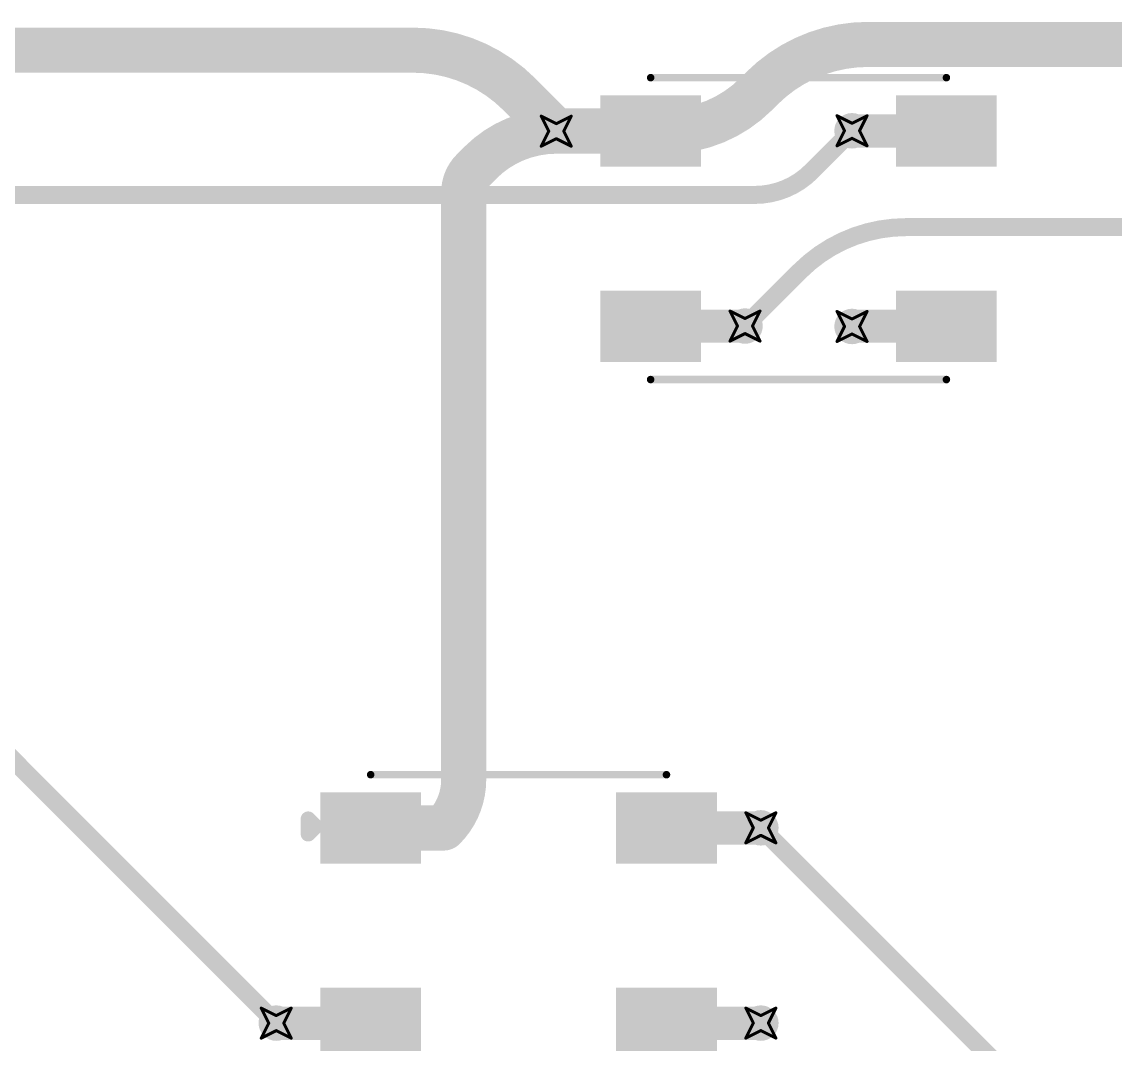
# Model space of a CAD drawing. Header units: inches. Extents: x -11 to 1110, y -7 to 455.
# Drawn here: x 376.45 to 394.93, y 291.81 to 309.09 of the extents above; entities that cross this region are included whole.
import ezdxf

# ---------------------------------------------------------------- set-up
doc = ezdxf.new("R2010")
doc.units = ezdxf.units.IN
for name, color, linetype in [('Bottom Layer', 5, 'Continuous'), ('Drill Drawing', 1, 'Continuous'), ('Top Layer', 1, 'Continuous'), ('Top Overlay', 2, 'Continuous'), ('Top Paste', 8, 'Continuous'), ('Top Solder', 216, 'Continuous'), ('Via Holes', 16, 'Continuous')]:
    doc.layers.add(name, color=color, linetype=linetype)

# ---------------------------------------------------------------- blocks, each defined once
blk = doc.blocks.new('WS2812B_B_W_98')
at = {"layer": 'Top Layer'}
for points in [[(-3.24999985, 2.15000078), (-1.75000031, 2.15000078), (-1.75000031, 1.15000278), (-3.24999985, 1.15000278)], [(3.24999985, 1.15000278), (1.75000031, 1.15000278), (1.75000031, 2.15000078), (3.24999985, 2.15000078)], [(-3.24999985, -1.15000024), (-1.75000031, -1.15000024), (-1.75000031, -2.14999824), (-3.24999985, -2.14999824)], [(1.75000031, -1.15000024), (3.24999985, -1.15000024), (3.24999985, -2.14999824), (1.75000031, -2.14999824)]]:
    blk.add_hatch(color=1, dxfattribs=at).paths.add_polyline_path(points)
at = {"layer": 'Top Paste'}
for points in [[(-3.24999985, 2.15000078), (-1.75000031, 2.15000078), (-1.75000031, 1.15000278), (-3.24999985, 1.15000278)], [(3.24999985, 1.15000278), (1.75000031, 1.15000278), (1.75000031, 2.15000078), (3.24999985, 2.15000078)], [(-3.24999985, -1.15000024), (-1.75000031, -1.15000024), (-1.75000031, -2.14999824), (-3.24999985, -2.14999824)], [(1.75000031, -1.15000024), (3.24999985, -1.15000024), (3.24999985, -2.14999824), (1.75000031, -2.14999824)]]:
    blk.add_hatch(color=8, dxfattribs=at).paths.add_polyline_path(points)
at = {"layer": 'Top Solder'}
for points in [[(-3.35159985, 2.25160078), (-1.64840031, 2.25160078), (-1.64840031, 1.04840278), (-3.35159985, 1.04840278)], [(3.35159985, 1.04840278), (1.64840031, 1.04840278), (1.64840031, 2.25160078), (3.35159985, 2.25160078)], [(-3.35159985, -1.04840024), (-1.64840031, -1.04840024), (-1.64840031, -2.25159824), (-3.35159985, -2.25159824)], [(1.64840031, -1.04840024), (3.35159985, -1.04840024), (3.35159985, -2.25159824), (1.64840031, -2.25159824)]]:
    blk.add_hatch(color=216, dxfattribs=at).paths.add_polyline_path(points)
at = {"layer": 'Top Overlay'}
for points in [[(-2.50000008, 2.55080008, 0.127, 0.127, 0), (2.50000008, 2.55080008, 0.127, 0.127, 0)], [(-3.556, 1.8034, 0.254, 0.254, 0), (-3.429, 1.6764, 0.254, 0.254, 0)], [(-3.556, 1.5494, 0.254, 0.254, 0), (-3.556, 1.8034, 0.254, 0.254, 0)], [(-3.556, 1.5494, 0.254, 0.254, 0), (-3.429, 1.6764, 0.254, 0.254, 0)], [(-2.50000008, -2.55079754, 0.127, 0.127, 0), (2.50000008, -2.55079754, 0.127, 0.127, 0)]]:
    blk.add_lwpolyline(points, format="xyseb", dxfattribs=at)
for points in [[(-2.53175008, 2.55080008, 0.0635, 0.0635, 1), (-2.46825008, 2.55080008, 0.0635, 0.0635, 1)], [(2.46825008, 2.55080008, 0.0635, 0.0635, 1), (2.53175008, 2.55080008, 0.0635, 0.0635, 1)], [(-3.619499999999999, 1.8034, 0.127, 0.127, 1), (-3.4925, 1.8034, 0.127, 0.127, 1)], [(-3.619499999999999, 1.8034, 0.127, 0.127, 1), (-3.4925, 1.8034, 0.127, 0.127, 1)], [(-3.619499999999999, 1.5494, 0.127, 0.127, 1), (-3.4925, 1.5494, 0.127, 0.127, 1)], [(-3.619499999999999, 1.5494, 0.127, 0.127, 1), (-3.4925, 1.5494, 0.127, 0.127, 1)], [(-3.4925, 1.6764, 0.127, 0.127, 1), (-3.3655, 1.6764, 0.127, 0.127, 1)], [(-3.4925, 1.6764, 0.127, 0.127, 1), (-3.3655, 1.6764, 0.127, 0.127, 1)], [(-2.53175008, -2.55079754, 0.0635, 0.0635, 1), (-2.46825008, -2.55079754, 0.0635, 0.0635, 1)], [(2.46825008, -2.55079754, 0.0635, 0.0635, 1), (2.53175008, -2.55079754, 0.0635, 0.0635, 1)]]:
    blk.add_lwpolyline(points, format="xyseb", close=True, dxfattribs=at)
blk = doc.blocks.new('WS2812B_B_W_192')
at = {"layer": 'Top Layer'}
for points in [[(-3.24999985, 2.15000078), (-1.75000031, 2.15000078), (-1.75000031, 1.15000278), (-3.24999985, 1.15000278)], [(3.24999985, 1.15000278), (1.75000031, 1.15000278), (1.75000031, 2.15000078), (3.24999985, 2.15000078)], [(-3.24999985, -1.15000024), (-1.75000031, -1.15000024), (-1.75000031, -2.14999824), (-3.24999985, -2.14999824)], [(1.75000031, -1.15000024), (3.24999985, -1.15000024), (3.24999985, -2.14999824), (1.75000031, -2.14999824)]]:
    blk.add_hatch(color=1, dxfattribs=at).paths.add_polyline_path(points)
at = {"layer": 'Top Paste'}
for points in [[(-3.24999985, 2.15000078), (-1.75000031, 2.15000078), (-1.75000031, 1.15000278), (-3.24999985, 1.15000278)], [(3.24999985, 1.15000278), (1.75000031, 1.15000278), (1.75000031, 2.15000078), (3.24999985, 2.15000078)], [(-3.24999985, -1.15000024), (-1.75000031, -1.15000024), (-1.75000031, -2.14999824), (-3.24999985, -2.14999824)], [(1.75000031, -1.15000024), (3.24999985, -1.15000024), (3.24999985, -2.14999824), (1.75000031, -2.14999824)]]:
    blk.add_hatch(color=8, dxfattribs=at).paths.add_polyline_path(points)
at = {"layer": 'Top Solder'}
for points in [[(-3.35159985, 2.25160078), (-1.64840031, 2.25160078), (-1.64840031, 1.04840278), (-3.35159985, 1.04840278)], [(3.35159985, 1.04840278), (1.64840031, 1.04840278), (1.64840031, 2.25160078), (3.35159985, 2.25160078)], [(-3.35159985, -1.04840024), (-1.64840031, -1.04840024), (-1.64840031, -2.25159824), (-3.35159985, -2.25159824)], [(1.64840031, -1.04840024), (3.35159985, -1.04840024), (3.35159985, -2.25159824), (1.64840031, -2.25159824)]]:
    blk.add_hatch(color=216, dxfattribs=at).paths.add_polyline_path(points)
at = {"layer": 'Top Overlay'}
for points in [[(-2.50000008, 2.55080008, 0.127, 0.127, 0), (2.50000008, 2.55080008, 0.127, 0.127, 0)], [(-3.556, 1.8034, 0.254, 0.254, 0), (-3.429, 1.6764, 0.254, 0.254, 0)], [(-3.556, 1.5494, 0.254, 0.254, 0), (-3.556, 1.8034, 0.254, 0.254, 0)], [(-3.556, 1.5494, 0.254, 0.254, 0), (-3.429, 1.6764, 0.254, 0.254, 0)], [(-2.50000008, -2.55079754, 0.127, 0.127, 0), (2.50000008, -2.55079754, 0.127, 0.127, 0)]]:
    blk.add_lwpolyline(points, format="xyseb", dxfattribs=at)
for points in [[(-2.53175008, 2.55080008, 0.0635, 0.0635, 1), (-2.46825008, 2.55080008, 0.0635, 0.0635, 1)], [(2.46825008, 2.55080008, 0.0635, 0.0635, 1), (2.53175008, 2.55080008, 0.0635, 0.0635, 1)], [(-3.619499999999999, 1.8034, 0.127, 0.127, 1), (-3.4925, 1.8034, 0.127, 0.127, 1)], [(-3.619499999999999, 1.8034, 0.127, 0.127, 1), (-3.4925, 1.8034, 0.127, 0.127, 1)], [(-3.619499999999999, 1.5494, 0.127, 0.127, 1), (-3.4925, 1.5494, 0.127, 0.127, 1)], [(-3.619499999999999, 1.5494, 0.127, 0.127, 1), (-3.4925, 1.5494, 0.127, 0.127, 1)], [(-3.4925, 1.6764, 0.127, 0.127, 1), (-3.3655, 1.6764, 0.127, 0.127, 1)], [(-3.4925, 1.6764, 0.127, 0.127, 1), (-3.3655, 1.6764, 0.127, 0.127, 1)], [(-2.53175008, -2.55079754, 0.0635, 0.0635, 1), (-2.46825008, -2.55079754, 0.0635, 0.0635, 1)], [(2.46825008, -2.55079754, 0.0635, 0.0635, 1), (2.53175008, -2.55079754, 0.0635, 0.0635, 1)]]:
    blk.add_lwpolyline(points, format="xyseb", close=True, dxfattribs=at)

msp = doc.modelspace()

# ---------------------------------------------------------------- hatches: boundary and pattern name
at = {"layer": 'Bottom Layer'}
h = msp.add_hatch(color=5, dxfattribs=at)
edge = h.paths.add_edge_path()
edge.add_arc((385.48503802, 307.24073934), 0.2999994, 0, 360)
h = msp.add_hatch(color=5, dxfattribs=at)
edge = h.paths.add_edge_path()
edge.add_arc((390.4850381799999, 307.24752114), 0.2999994, 0, 360)
h = msp.add_hatch(color=5, dxfattribs=at)
edge = h.paths.add_edge_path()
edge.add_arc((388.6762991, 303.94752012), 0.2999994, 0, 360)
h = msp.add_hatch(color=5, dxfattribs=at)
edge = h.paths.add_edge_path()
edge.add_arc((390.4850381799999, 303.94073832), 0.2999994, 0, 360)
h = msp.add_hatch(color=5, dxfattribs=at)
edge = h.paths.add_edge_path()
edge.add_arc((388.9439516, 295.46842354), 0.2999994, 0, 360)
h = msp.add_hatch(color=5, dxfattribs=at)
edge = h.paths.add_edge_path()
edge.add_arc((380.75269036, 292.16842252), 0.2999994, 0, 360)
h = msp.add_hatch(color=5, dxfattribs=at)
edge = h.paths.add_edge_path()
edge.add_arc((388.9439516, 292.16842252), 0.2999994, 0, 360)
at = {"layer": 'Top Layer'}
h = msp.add_hatch(color=1, dxfattribs=at)
edge = h.paths.add_edge_path()
edge.add_arc((385.48503802, 307.24073934), 0.2999994, 0, 360)
h = msp.add_hatch(color=1, dxfattribs=at)
edge = h.paths.add_edge_path()
edge.add_arc((390.4850381799999, 307.24752114), 0.2999994, 0, 360)
h = msp.add_hatch(color=1, dxfattribs=at)
edge = h.paths.add_edge_path()
edge.add_arc((388.6762991, 303.94752012), 0.2999994, 0, 360)
h = msp.add_hatch(color=1, dxfattribs=at)
edge = h.paths.add_edge_path()
edge.add_arc((390.4850381799999, 303.94073832), 0.2999994, 0, 360)
h = msp.add_hatch(color=1, dxfattribs=at)
edge = h.paths.add_edge_path()
edge.add_arc((388.9439516, 295.46842354), 0.2999994, 0, 360)
h = msp.add_hatch(color=1, dxfattribs=at)
edge = h.paths.add_edge_path()
edge.add_arc((380.75269036, 292.16842252), 0.2999994, 0, 360)
h = msp.add_hatch(color=1, dxfattribs=at)
edge = h.paths.add_edge_path()
edge.add_arc((388.9439516, 292.16842252), 0.2999994, 0, 360)
at = {"layer": 'Via Holes'}
h = msp.add_hatch(color=7, dxfattribs=at)
edge = h.paths.add_edge_path()
edge.add_arc((385.48503802, 307.24073934), 0.1499997, 0, 360)
h = msp.add_hatch(color=7, dxfattribs=at)
edge = h.paths.add_edge_path()
edge.add_arc((390.4850381799999, 307.24752114), 0.1499997, 0, 360)
h = msp.add_hatch(color=7, dxfattribs=at)
edge = h.paths.add_edge_path()
edge.add_arc((388.6762991, 303.94752012), 0.1499997, 0, 360)
h = msp.add_hatch(color=7, dxfattribs=at)
edge = h.paths.add_edge_path()
edge.add_arc((390.4850381799999, 303.94073832), 0.1499997, 0, 360)
h = msp.add_hatch(color=7, dxfattribs=at)
edge = h.paths.add_edge_path()
edge.add_arc((388.9439516, 295.46842354), 0.1499997, 0, 360)
h = msp.add_hatch(color=7, dxfattribs=at)
edge = h.paths.add_edge_path()
edge.add_arc((380.75269036, 292.16842252), 0.1499997, 0, 360)
h = msp.add_hatch(color=7, dxfattribs=at)
edge = h.paths.add_edge_path()
edge.add_arc((388.9439516, 292.16842252), 0.1499997, 0, 360)

# ---------------------------------------------------------------- linework, layer by layer
at = {"layer": 'Bottom Layer'}
for points in [[(388.95974278, 307.963062, 0.7619999999999999, 0.7619999999999999, -0.198912367379658), (390.75579456, 308.70701022, 0.7619999999999999, 0.7619999999999999, 0)], [(390.75579456, 308.70701022, 0.7619999999999999, 0.7619999999999999, 0), (399.05964892, 308.70701022, 0.7619999999999999, 0.7619999999999999, 0)], [(371.83718876, 308.61, 0.7619999999999999, 0.7619999999999999, 0), (383.0636737999999, 308.61, 0.7619999999999999, 0.7619999999999999, 0)], [(383.0636737999999, 308.61, 0.7619999999999999, 0.7619999999999999, -0.198912367379658), (384.85972558, 307.86605178, 0.7619999999999999, 0.7619999999999999, 0)], [(388.86273256, 307.86605178, 0.7619999999999999, 0.7619999999999999, 0), (388.95974278, 307.963062, 0.7619999999999999, 0.7619999999999999, 0)], [(384.85972558, 307.86605178, 0.7619999999999999, 0.7619999999999999, 0), (385.48503802, 307.24073934, 0.7619999999999999, 0.7619999999999999, 0)], [(388.86273256, 307.86605178, 0.7619999999999999, 0.7619999999999999, -0.198912367379658), (387.35309372, 307.24073934, 0.7619999999999999, 0.7619999999999999, 0)], [(385.48503802, 307.24073934, 0.7619999999999999, 0.7619999999999999, 0), (387.35309372, 307.24073934, 0.7619999999999999, 0.7619999999999999, 0)], [(389.8005183399999, 306.56149762, 0.3048, 0.3048, 0), (390.48229498, 307.24327426, 0.3048, 0.3048, 0)], [(390.48229498, 307.24327426, 0.3048, 0.3048, 0), (390.48229498, 307.2499824, 0.3048, 0.3048, 0)], [(389.8005183399999, 306.56149762, 0.3048, 0.3048, -0.198912367379658), (388.83963126, 306.1634847, 0.3048, 0.3048, 0)], [(374.3479051, 306.16348724, 0.3048, 0.3048, 0), (388.04680328, 306.16348724, 0.3048, 0.3048, 0)], [(388.04680328, 306.16348724, 0.3048, 0.3048, 0), (388.04680582, 306.1634847, 0.3048, 0.3048, 0)], [(388.04680582, 306.1634847, 0.3048, 0.3048, 0), (388.83963126, 306.1634847, 0.3048, 0.3048, 0)], [(389.60422968, 304.8754507, 0.3048, 0.3048, -0.198912367379658), (391.40028146, 305.61939892, 0.3048, 0.3048, 0)], [(391.40028146, 305.61939892, 0.3048, 0.3048, 0), (405.3964485399999, 305.61939892, 0.3048, 0.3048, 0)], [(388.6762991, 303.94752012, 0.3048, 0.3048, 0), (389.60422968, 304.8754507, 0.3048, 0.3048, 0)], [(375.30486788, 297.616245, 0.3048, 0.3048, 0), (380.75269036, 292.16842252, 0.3048, 0.3048, 0)], [(388.9439516, 295.46842354, 0.3048, 0.3048, 0), (394.00207458, 290.41030056, 0.3048, 0.3048, 0)]]:
    msp.add_lwpolyline(points, format="xyseb", dxfattribs=at)
for points in [[(390.56529456, 308.70701022, 0.3809999999999999, 0.3809999999999999, 1), (390.94629456, 308.70701022, 0.3809999999999999, 0.3809999999999999, 1)], [(390.56529456, 308.70701022, 0.3809999999999999, 0.3809999999999999, 1), (390.94629456, 308.70701022, 0.3809999999999999, 0.3809999999999999, 1)], [(382.8731738, 308.61, 0.3809999999999999, 0.3809999999999999, 1), (383.2541738, 308.61, 0.3809999999999999, 0.3809999999999999, 1)], [(382.8731738, 308.61, 0.3809999999999999, 0.3809999999999999, 1), (383.2541738, 308.61, 0.3809999999999999, 0.3809999999999999, 1)], [(388.76924278, 307.963062, 0.3809999999999999, 0.3809999999999999, 1), (389.15024278, 307.963062, 0.3809999999999999, 0.3809999999999999, 1)], [(388.76924278, 307.963062, 0.3809999999999999, 0.3809999999999999, 1), (389.15024278, 307.963062, 0.3809999999999999, 0.3809999999999999, 1)], [(384.66922558, 307.86605178, 0.3809999999999999, 0.3809999999999999, 1), (385.05022558, 307.86605178, 0.3809999999999999, 0.3809999999999999, 1)], [(384.66922558, 307.86605178, 0.3809999999999999, 0.3809999999999999, 1), (385.05022558, 307.86605178, 0.3809999999999999, 0.3809999999999999, 1)], [(388.67223256, 307.86605178, 0.3809999999999999, 0.3809999999999999, 1), (389.05323256, 307.86605178, 0.3809999999999999, 0.3809999999999999, 1)], [(388.67223256, 307.86605178, 0.3809999999999999, 0.3809999999999999, 1), (389.05323256, 307.86605178, 0.3809999999999999, 0.3809999999999999, 1)], [(385.29453802, 307.24073934, 0.3809999999999999, 0.3809999999999999, 1), (385.67553802, 307.24073934, 0.3809999999999999, 0.3809999999999999, 1)], [(385.29453802, 307.24073934, 0.3809999999999999, 0.3809999999999999, 1), (385.67553802, 307.24073934, 0.3809999999999999, 0.3809999999999999, 1)], [(387.16259372, 307.24073934, 0.3809999999999999, 0.3809999999999999, 1), (387.54359372, 307.24073934, 0.3809999999999999, 0.3809999999999999, 1)], [(387.16259372, 307.24073934, 0.3809999999999999, 0.3809999999999999, 1), (387.54359372, 307.24073934, 0.3809999999999999, 0.3809999999999999, 1)], [(390.40609498, 307.2499824, 0.1524, 0.1524, 1), (390.55849498, 307.2499824, 0.1524, 0.1524, 1)], [(390.40609498, 307.24327426, 0.1524, 0.1524, 1), (390.55849498, 307.24327426, 0.1524, 0.1524, 1)], [(390.40609498, 307.24327426, 0.1524, 0.1524, 1), (390.55849498, 307.24327426, 0.1524, 0.1524, 1)], [(389.72431834, 306.56149762, 0.1524, 0.1524, 1), (389.87671834, 306.56149762, 0.1524, 0.1524, 1)], [(389.72431834, 306.56149762, 0.1524, 0.1524, 1), (389.87671834, 306.56149762, 0.1524, 0.1524, 1)], [(387.97060328, 306.16348724, 0.1524, 0.1524, 1), (388.12300328, 306.16348724, 0.1524, 0.1524, 1)], [(387.97060328, 306.16348724, 0.1524, 0.1524, 1), (388.12300328, 306.16348724, 0.1524, 0.1524, 1)], [(387.97060582, 306.1634847, 0.1524, 0.1524, 1), (388.12300582, 306.1634847, 0.1524, 0.1524, 1)], [(387.97060582, 306.1634847, 0.1524, 0.1524, 1), (388.12300582, 306.1634847, 0.1524, 0.1524, 1)], [(388.7634312599999, 306.1634847, 0.1524, 0.1524, 1), (388.9158312599999, 306.1634847, 0.1524, 0.1524, 1)], [(388.7634312599999, 306.1634847, 0.1524, 0.1524, 1), (388.9158312599999, 306.1634847, 0.1524, 0.1524, 1)], [(391.3240814599999, 305.61939892, 0.1524, 0.1524, 1), (391.47648146, 305.61939892, 0.1524, 0.1524, 1)], [(391.3240814599999, 305.61939892, 0.1524, 0.1524, 1), (391.47648146, 305.61939892, 0.1524, 0.1524, 1)], [(389.52802968, 304.8754507, 0.1524, 0.1524, 1), (389.68042968, 304.8754507, 0.1524, 0.1524, 1)], [(389.52802968, 304.8754507, 0.1524, 0.1524, 1), (389.68042968, 304.8754507, 0.1524, 0.1524, 1)], [(388.6000991, 303.94752012, 0.1524, 0.1524, 1), (388.7524991, 303.94752012, 0.1524, 0.1524, 1)], [(388.8677516, 295.46842354, 0.1524, 0.1524, 1), (389.0201516, 295.46842354, 0.1524, 0.1524, 1)], [(380.6764903599999, 292.16842252, 0.1524, 0.1524, 1), (380.82889036, 292.16842252, 0.1524, 0.1524, 1)]]:
    msp.add_lwpolyline(points, format="xyseb", close=True, dxfattribs=at)
at = {"layer": 'Drill Drawing'}
for points in [[(385.23103802, 307.49473934, 0.0508, 0.0508, 0), (385.48503802, 307.36773934, 0.0508, 0.0508, 0)], [(385.23103802, 307.49473934, 0.0508, 0.0508, 0), (385.35803802, 307.24073934, 0.0508, 0.0508, 0)], [(385.48503802, 307.36773934, 0.0508, 0.0508, 0), (385.73903802, 307.49473934, 0.0508, 0.0508, 0)], [(385.6120380199999, 307.24073934, 0.0508, 0.0508, 0), (385.73903802, 307.49473934, 0.0508, 0.0508, 0)], [(390.23103818, 307.50152114, 0.0508, 0.0508, 0), (390.4850381799999, 307.37452114, 0.0508, 0.0508, 0)], [(390.23103818, 307.50152114, 0.0508, 0.0508, 0), (390.35803818, 307.24752114, 0.0508, 0.0508, 0)], [(390.4850381799999, 307.37452114, 0.0508, 0.0508, 0), (390.73903818, 307.50152114, 0.0508, 0.0508, 0)], [(390.61203818, 307.24752114, 0.0508, 0.0508, 0), (390.73903818, 307.50152114, 0.0508, 0.0508, 0)], [(385.23103802, 306.98673934, 0.0508, 0.0508, 0), (385.35803802, 307.24073934, 0.0508, 0.0508, 0)], [(385.6120380199999, 307.24073934, 0.0508, 0.0508, 0), (385.73903802, 306.98673934, 0.0508, 0.0508, 0)], [(390.23103818, 306.99352114, 0.0508, 0.0508, 0), (390.35803818, 307.24752114, 0.0508, 0.0508, 0)], [(390.23103818, 306.99352114, 0.0508, 0.0508, 0), (390.4850381799999, 307.12052114, 0.0508, 0.0508, 0)], [(390.4850381799999, 307.12052114, 0.0508, 0.0508, 0), (390.73903818, 306.99352114, 0.0508, 0.0508, 0)], [(390.61203818, 307.24752114, 0.0508, 0.0508, 0), (390.73903818, 306.99352114, 0.0508, 0.0508, 0)], [(385.23103802, 306.98673934, 0.0508, 0.0508, 0), (385.48503802, 307.1137393399999, 0.0508, 0.0508, 0)], [(385.48503802, 307.1137393399999, 0.0508, 0.0508, 0), (385.73903802, 306.98673934, 0.0508, 0.0508, 0)], [(388.4222991, 304.2015201199999, 0.0508, 0.0508, 0), (388.6762991, 304.07452012, 0.0508, 0.0508, 0)], [(388.4222991, 304.2015201199999, 0.0508, 0.0508, 0), (388.5492991, 303.94752012, 0.0508, 0.0508, 0)], [(388.6762991, 304.07452012, 0.0508, 0.0508, 0), (388.9302991, 304.2015201199999, 0.0508, 0.0508, 0)], [(388.8032990999999, 303.94752012, 0.0508, 0.0508, 0), (388.9302991, 304.2015201199999, 0.0508, 0.0508, 0)], [(390.23103818, 304.19473832, 0.0508, 0.0508, 0), (390.4850381799999, 304.06773832, 0.0508, 0.0508, 0)], [(390.23103818, 304.19473832, 0.0508, 0.0508, 0), (390.35803818, 303.94073832, 0.0508, 0.0508, 0)], [(390.4850381799999, 304.06773832, 0.0508, 0.0508, 0), (390.73903818, 304.19473832, 0.0508, 0.0508, 0)], [(390.61203818, 303.94073832, 0.0508, 0.0508, 0), (390.73903818, 304.19473832, 0.0508, 0.0508, 0)], [(388.4222991, 303.69352012, 0.0508, 0.0508, 0), (388.5492991, 303.94752012, 0.0508, 0.0508, 0)], [(388.4222991, 303.69352012, 0.0508, 0.0508, 0), (388.6762991, 303.82052012, 0.0508, 0.0508, 0)], [(388.6762991, 303.82052012, 0.0508, 0.0508, 0), (388.9302991, 303.69352012, 0.0508, 0.0508, 0)], [(388.8032990999999, 303.94752012, 0.0508, 0.0508, 0), (388.9302991, 303.69352012, 0.0508, 0.0508, 0)], [(390.23103818, 303.68673832, 0.0508, 0.0508, 0), (390.35803818, 303.94073832, 0.0508, 0.0508, 0)], [(390.23103818, 303.68673832, 0.0508, 0.0508, 0), (390.4850381799999, 303.81373832, 0.0508, 0.0508, 0)], [(390.4850381799999, 303.81373832, 0.0508, 0.0508, 0), (390.73903818, 303.68673832, 0.0508, 0.0508, 0)], [(390.61203818, 303.94073832, 0.0508, 0.0508, 0), (390.73903818, 303.68673832, 0.0508, 0.0508, 0)], [(388.6899516, 295.72242354, 0.0508, 0.0508, 0), (388.9439516, 295.59542354, 0.0508, 0.0508, 0)], [(388.6899516, 295.72242354, 0.0508, 0.0508, 0), (388.8169516, 295.46842354, 0.0508, 0.0508, 0)], [(388.9439516, 295.59542354, 0.0508, 0.0508, 0), (389.1979516, 295.72242354, 0.0508, 0.0508, 0)], [(389.0709516, 295.46842354, 0.0508, 0.0508, 0), (389.1979516, 295.72242354, 0.0508, 0.0508, 0)], [(388.6899516, 295.21442354, 0.0508, 0.0508, 0), (388.8169516, 295.46842354, 0.0508, 0.0508, 0)], [(388.6899516, 295.21442354, 0.0508, 0.0508, 0), (388.9439516, 295.34142354, 0.0508, 0.0508, 0)], [(388.9439516, 295.34142354, 0.0508, 0.0508, 0), (389.1979516, 295.21442354, 0.0508, 0.0508, 0)], [(389.0709516, 295.46842354, 0.0508, 0.0508, 0), (389.1979516, 295.21442354, 0.0508, 0.0508, 0)], [(380.49869036, 292.4224225199999, 0.0508, 0.0508, 0), (380.75269036, 292.29542252, 0.0508, 0.0508, 0)], [(380.49869036, 292.4224225199999, 0.0508, 0.0508, 0), (380.62569036, 292.16842252, 0.0508, 0.0508, 0)], [(380.75269036, 292.29542252, 0.0508, 0.0508, 0), (381.00669036, 292.4224225199999, 0.0508, 0.0508, 0)], [(380.87969036, 292.16842252, 0.0508, 0.0508, 0), (381.00669036, 292.4224225199999, 0.0508, 0.0508, 0)], [(388.6899516, 292.4224225199999, 0.0508, 0.0508, 0), (388.9439516, 292.29542252, 0.0508, 0.0508, 0)], [(388.6899516, 292.4224225199999, 0.0508, 0.0508, 0), (388.8169516, 292.16842252, 0.0508, 0.0508, 0)], [(388.9439516, 292.29542252, 0.0508, 0.0508, 0), (389.1979516, 292.4224225199999, 0.0508, 0.0508, 0)], [(389.0709516, 292.16842252, 0.0508, 0.0508, 0), (389.1979516, 292.4224225199999, 0.0508, 0.0508, 0)], [(380.49869036, 291.91442252, 0.0508, 0.0508, 0), (380.62569036, 292.16842252, 0.0508, 0.0508, 0)], [(380.87969036, 292.16842252, 0.0508, 0.0508, 0), (381.00669036, 291.91442252, 0.0508, 0.0508, 0)], [(388.6899516, 291.91442252, 0.0508, 0.0508, 0), (388.8169516, 292.16842252, 0.0508, 0.0508, 0)], [(389.0709516, 292.16842252, 0.0508, 0.0508, 0), (389.1979516, 291.91442252, 0.0508, 0.0508, 0)], [(380.49869036, 291.91442252, 0.0508, 0.0508, 0), (380.75269036, 292.04142252, 0.0508, 0.0508, 0)], [(380.75269036, 292.04142252, 0.0508, 0.0508, 0), (381.00669036, 291.91442252, 0.0508, 0.0508, 0)], [(388.6899516, 291.91442252, 0.0508, 0.0508, 0), (388.9439516, 292.04142252, 0.0508, 0.0508, 0)], [(388.9439516, 292.04142252, 0.0508, 0.0508, 0), (389.1979516, 291.91442252, 0.0508, 0.0508, 0)]]:
    msp.add_lwpolyline(points, format="xyseb", dxfattribs=at)
for points in [[(385.21833802, 307.49473934, 0.0254, 0.0254, 1), (385.24373802, 307.49473934, 0.0254, 0.0254, 1)], [(385.21833802, 307.49473934, 0.0254, 0.0254, 1), (385.24373802, 307.49473934, 0.0254, 0.0254, 1)], [(385.72633802, 307.49473934, 0.0254, 0.0254, 1), (385.7517380199999, 307.49473934, 0.0254, 0.0254, 1)], [(385.72633802, 307.49473934, 0.0254, 0.0254, 1), (385.7517380199999, 307.49473934, 0.0254, 0.0254, 1)], [(390.2183381799999, 307.50152114, 0.0254, 0.0254, 1), (390.24373818, 307.50152114, 0.0254, 0.0254, 1)], [(390.2183381799999, 307.50152114, 0.0254, 0.0254, 1), (390.24373818, 307.50152114, 0.0254, 0.0254, 1)], [(390.72633818, 307.50152114, 0.0254, 0.0254, 1), (390.75173818, 307.50152114, 0.0254, 0.0254, 1)], [(390.72633818, 307.50152114, 0.0254, 0.0254, 1), (390.75173818, 307.50152114, 0.0254, 0.0254, 1)], [(385.47233802, 307.36773934, 0.0254, 0.0254, 1), (385.49773802, 307.36773934, 0.0254, 0.0254, 1)], [(385.47233802, 307.36773934, 0.0254, 0.0254, 1), (385.49773802, 307.36773934, 0.0254, 0.0254, 1)], [(390.47233818, 307.37452114, 0.0254, 0.0254, 1), (390.49773818, 307.37452114, 0.0254, 0.0254, 1)], [(390.47233818, 307.37452114, 0.0254, 0.0254, 1), (390.49773818, 307.37452114, 0.0254, 0.0254, 1)], [(385.34533802, 307.24073934, 0.0254, 0.0254, 1), (385.37073802, 307.24073934, 0.0254, 0.0254, 1)], [(385.34533802, 307.24073934, 0.0254, 0.0254, 1), (385.37073802, 307.24073934, 0.0254, 0.0254, 1)], [(385.59933802, 307.24073934, 0.0254, 0.0254, 1), (385.62473802, 307.24073934, 0.0254, 0.0254, 1)], [(385.59933802, 307.24073934, 0.0254, 0.0254, 1), (385.62473802, 307.24073934, 0.0254, 0.0254, 1)], [(390.34533818, 307.24752114, 0.0254, 0.0254, 1), (390.37073818, 307.24752114, 0.0254, 0.0254, 1)], [(390.34533818, 307.24752114, 0.0254, 0.0254, 1), (390.37073818, 307.24752114, 0.0254, 0.0254, 1)], [(390.47233818, 307.12052114, 0.0254, 0.0254, 1), (390.49773818, 307.12052114, 0.0254, 0.0254, 1)], [(390.47233818, 307.12052114, 0.0254, 0.0254, 1), (390.49773818, 307.12052114, 0.0254, 0.0254, 1)], [(390.59933818, 307.24752114, 0.0254, 0.0254, 1), (390.62473818, 307.24752114, 0.0254, 0.0254, 1)], [(390.59933818, 307.24752114, 0.0254, 0.0254, 1), (390.62473818, 307.24752114, 0.0254, 0.0254, 1)], [(385.21833802, 306.98673934, 0.0254, 0.0254, 1), (385.24373802, 306.98673934, 0.0254, 0.0254, 1)], [(385.21833802, 306.98673934, 0.0254, 0.0254, 1), (385.24373802, 306.98673934, 0.0254, 0.0254, 1)], [(385.47233802, 307.1137393399999, 0.0254, 0.0254, 1), (385.49773802, 307.1137393399999, 0.0254, 0.0254, 1)], [(385.47233802, 307.1137393399999, 0.0254, 0.0254, 1), (385.49773802, 307.1137393399999, 0.0254, 0.0254, 1)], [(385.72633802, 306.98673934, 0.0254, 0.0254, 1), (385.7517380199999, 306.98673934, 0.0254, 0.0254, 1)], [(385.72633802, 306.98673934, 0.0254, 0.0254, 1), (385.7517380199999, 306.98673934, 0.0254, 0.0254, 1)], [(390.2183381799999, 306.99352114, 0.0254, 0.0254, 1), (390.24373818, 306.99352114, 0.0254, 0.0254, 1)], [(390.2183381799999, 306.99352114, 0.0254, 0.0254, 1), (390.24373818, 306.99352114, 0.0254, 0.0254, 1)], [(390.72633818, 306.99352114, 0.0254, 0.0254, 1), (390.75173818, 306.99352114, 0.0254, 0.0254, 1)], [(390.72633818, 306.99352114, 0.0254, 0.0254, 1), (390.75173818, 306.99352114, 0.0254, 0.0254, 1)], [(388.4095991, 304.2015201199999, 0.0254, 0.0254, 1), (388.4349991, 304.2015201199999, 0.0254, 0.0254, 1)], [(388.4095991, 304.2015201199999, 0.0254, 0.0254, 1), (388.4349991, 304.2015201199999, 0.0254, 0.0254, 1)], [(388.9175991, 304.2015201199999, 0.0254, 0.0254, 1), (388.9429991, 304.2015201199999, 0.0254, 0.0254, 1)], [(388.9175991, 304.2015201199999, 0.0254, 0.0254, 1), (388.9429991, 304.2015201199999, 0.0254, 0.0254, 1)], [(390.2183381799999, 304.19473832, 0.0254, 0.0254, 1), (390.24373818, 304.19473832, 0.0254, 0.0254, 1)], [(390.2183381799999, 304.19473832, 0.0254, 0.0254, 1), (390.24373818, 304.19473832, 0.0254, 0.0254, 1)], [(390.72633818, 304.19473832, 0.0254, 0.0254, 1), (390.75173818, 304.19473832, 0.0254, 0.0254, 1)], [(390.72633818, 304.19473832, 0.0254, 0.0254, 1), (390.75173818, 304.19473832, 0.0254, 0.0254, 1)], [(388.6635990999999, 304.07452012, 0.0254, 0.0254, 1), (388.6889991, 304.07452012, 0.0254, 0.0254, 1)], [(388.6635990999999, 304.07452012, 0.0254, 0.0254, 1), (388.6889991, 304.07452012, 0.0254, 0.0254, 1)], [(390.47233818, 304.06773832, 0.0254, 0.0254, 1), (390.49773818, 304.06773832, 0.0254, 0.0254, 1)], [(390.47233818, 304.06773832, 0.0254, 0.0254, 1), (390.49773818, 304.06773832, 0.0254, 0.0254, 1)], [(388.5365991, 303.94752012, 0.0254, 0.0254, 1), (388.5619991, 303.94752012, 0.0254, 0.0254, 1)], [(388.5365991, 303.94752012, 0.0254, 0.0254, 1), (388.5619991, 303.94752012, 0.0254, 0.0254, 1)], [(388.6635990999999, 303.82052012, 0.0254, 0.0254, 1), (388.6889991, 303.82052012, 0.0254, 0.0254, 1)], [(388.6635990999999, 303.82052012, 0.0254, 0.0254, 1), (388.6889991, 303.82052012, 0.0254, 0.0254, 1)], [(388.7905991, 303.94752012, 0.0254, 0.0254, 1), (388.8159991, 303.94752012, 0.0254, 0.0254, 1)], [(388.7905991, 303.94752012, 0.0254, 0.0254, 1), (388.8159991, 303.94752012, 0.0254, 0.0254, 1)], [(390.34533818, 303.94073832, 0.0254, 0.0254, 1), (390.37073818, 303.94073832, 0.0254, 0.0254, 1)], [(390.34533818, 303.94073832, 0.0254, 0.0254, 1), (390.37073818, 303.94073832, 0.0254, 0.0254, 1)], [(390.47233818, 303.81373832, 0.0254, 0.0254, 1), (390.49773818, 303.81373832, 0.0254, 0.0254, 1)], [(390.47233818, 303.81373832, 0.0254, 0.0254, 1), (390.49773818, 303.81373832, 0.0254, 0.0254, 1)], [(390.59933818, 303.94073832, 0.0254, 0.0254, 1), (390.62473818, 303.94073832, 0.0254, 0.0254, 1)], [(390.59933818, 303.94073832, 0.0254, 0.0254, 1), (390.62473818, 303.94073832, 0.0254, 0.0254, 1)], [(388.4095991, 303.69352012, 0.0254, 0.0254, 1), (388.4349991, 303.69352012, 0.0254, 0.0254, 1)], [(388.4095991, 303.69352012, 0.0254, 0.0254, 1), (388.4349991, 303.69352012, 0.0254, 0.0254, 1)], [(388.9175991, 303.69352012, 0.0254, 0.0254, 1), (388.9429991, 303.69352012, 0.0254, 0.0254, 1)], [(388.9175991, 303.69352012, 0.0254, 0.0254, 1), (388.9429991, 303.69352012, 0.0254, 0.0254, 1)], [(390.2183381799999, 303.68673832, 0.0254, 0.0254, 1), (390.24373818, 303.68673832, 0.0254, 0.0254, 1)], [(390.2183381799999, 303.68673832, 0.0254, 0.0254, 1), (390.24373818, 303.68673832, 0.0254, 0.0254, 1)], [(390.72633818, 303.68673832, 0.0254, 0.0254, 1), (390.75173818, 303.68673832, 0.0254, 0.0254, 1)], [(390.72633818, 303.68673832, 0.0254, 0.0254, 1), (390.75173818, 303.68673832, 0.0254, 0.0254, 1)], [(388.6772516, 295.72242354, 0.0254, 0.0254, 1), (388.7026516, 295.72242354, 0.0254, 0.0254, 1)], [(388.6772516, 295.72242354, 0.0254, 0.0254, 1), (388.7026516, 295.72242354, 0.0254, 0.0254, 1)], [(389.1852516, 295.72242354, 0.0254, 0.0254, 1), (389.2106516, 295.72242354, 0.0254, 0.0254, 1)], [(389.1852516, 295.72242354, 0.0254, 0.0254, 1), (389.2106516, 295.72242354, 0.0254, 0.0254, 1)], [(388.9312515999999, 295.59542354, 0.0254, 0.0254, 1), (388.9566516, 295.59542354, 0.0254, 0.0254, 1)], [(388.9312515999999, 295.59542354, 0.0254, 0.0254, 1), (388.9566516, 295.59542354, 0.0254, 0.0254, 1)], [(388.8042516, 295.46842354, 0.0254, 0.0254, 1), (388.8296516, 295.46842354, 0.0254, 0.0254, 1)], [(388.8042516, 295.46842354, 0.0254, 0.0254, 1), (388.8296516, 295.46842354, 0.0254, 0.0254, 1)], [(388.9312515999999, 295.34142354, 0.0254, 0.0254, 1), (388.9566516, 295.34142354, 0.0254, 0.0254, 1)], [(388.9312515999999, 295.34142354, 0.0254, 0.0254, 1), (388.9566516, 295.34142354, 0.0254, 0.0254, 1)], [(389.0582516, 295.46842354, 0.0254, 0.0254, 1), (389.0836516, 295.46842354, 0.0254, 0.0254, 1)], [(389.0582516, 295.46842354, 0.0254, 0.0254, 1), (389.0836516, 295.46842354, 0.0254, 0.0254, 1)], [(388.6772516, 295.21442354, 0.0254, 0.0254, 1), (388.7026516, 295.21442354, 0.0254, 0.0254, 1)], [(388.6772516, 295.21442354, 0.0254, 0.0254, 1), (388.7026516, 295.21442354, 0.0254, 0.0254, 1)], [(389.1852516, 295.21442354, 0.0254, 0.0254, 1), (389.2106516, 295.21442354, 0.0254, 0.0254, 1)], [(389.1852516, 295.21442354, 0.0254, 0.0254, 1), (389.2106516, 295.21442354, 0.0254, 0.0254, 1)], [(380.48599036, 292.4224225199999, 0.0254, 0.0254, 1), (380.51139036, 292.4224225199999, 0.0254, 0.0254, 1)], [(380.48599036, 292.4224225199999, 0.0254, 0.0254, 1), (380.51139036, 292.4224225199999, 0.0254, 0.0254, 1)], [(380.99399036, 292.4224225199999, 0.0254, 0.0254, 1), (381.01939036, 292.4224225199999, 0.0254, 0.0254, 1)], [(380.99399036, 292.4224225199999, 0.0254, 0.0254, 1), (381.01939036, 292.4224225199999, 0.0254, 0.0254, 1)], [(388.6772516, 292.4224225199999, 0.0254, 0.0254, 1), (388.7026516, 292.4224225199999, 0.0254, 0.0254, 1)], [(388.6772516, 292.4224225199999, 0.0254, 0.0254, 1), (388.7026516, 292.4224225199999, 0.0254, 0.0254, 1)], [(389.1852516, 292.4224225199999, 0.0254, 0.0254, 1), (389.2106516, 292.4224225199999, 0.0254, 0.0254, 1)], [(389.1852516, 292.4224225199999, 0.0254, 0.0254, 1), (389.2106516, 292.4224225199999, 0.0254, 0.0254, 1)], [(380.61299036, 292.16842252, 0.0254, 0.0254, 1), (380.63839036, 292.16842252, 0.0254, 0.0254, 1)], [(380.61299036, 292.16842252, 0.0254, 0.0254, 1), (380.63839036, 292.16842252, 0.0254, 0.0254, 1)], [(380.73999036, 292.29542252, 0.0254, 0.0254, 1), (380.76539036, 292.29542252, 0.0254, 0.0254, 1)], [(380.73999036, 292.29542252, 0.0254, 0.0254, 1), (380.76539036, 292.29542252, 0.0254, 0.0254, 1)], [(380.86699036, 292.16842252, 0.0254, 0.0254, 1), (380.89239036, 292.16842252, 0.0254, 0.0254, 1)], [(380.86699036, 292.16842252, 0.0254, 0.0254, 1), (380.89239036, 292.16842252, 0.0254, 0.0254, 1)], [(388.8042516, 292.16842252, 0.0254, 0.0254, 1), (388.8296516, 292.16842252, 0.0254, 0.0254, 1)], [(388.8042516, 292.16842252, 0.0254, 0.0254, 1), (388.8296516, 292.16842252, 0.0254, 0.0254, 1)], [(388.9312515999999, 292.29542252, 0.0254, 0.0254, 1), (388.9566516, 292.29542252, 0.0254, 0.0254, 1)], [(388.9312515999999, 292.29542252, 0.0254, 0.0254, 1), (388.9566516, 292.29542252, 0.0254, 0.0254, 1)], [(389.0582516, 292.16842252, 0.0254, 0.0254, 1), (389.0836516, 292.16842252, 0.0254, 0.0254, 1)], [(389.0582516, 292.16842252, 0.0254, 0.0254, 1), (389.0836516, 292.16842252, 0.0254, 0.0254, 1)], [(380.73999036, 292.04142252, 0.0254, 0.0254, 1), (380.76539036, 292.04142252, 0.0254, 0.0254, 1)], [(380.73999036, 292.04142252, 0.0254, 0.0254, 1), (380.76539036, 292.04142252, 0.0254, 0.0254, 1)], [(388.9312515999999, 292.04142252, 0.0254, 0.0254, 1), (388.9566516, 292.04142252, 0.0254, 0.0254, 1)], [(388.9312515999999, 292.04142252, 0.0254, 0.0254, 1), (388.9566516, 292.04142252, 0.0254, 0.0254, 1)], [(380.48599036, 291.91442252, 0.0254, 0.0254, 1), (380.51139036, 291.91442252, 0.0254, 0.0254, 1)], [(380.48599036, 291.91442252, 0.0254, 0.0254, 1), (380.51139036, 291.91442252, 0.0254, 0.0254, 1)], [(380.99399036, 291.91442252, 0.0254, 0.0254, 1), (381.01939036, 291.91442252, 0.0254, 0.0254, 1)], [(380.99399036, 291.91442252, 0.0254, 0.0254, 1), (381.01939036, 291.91442252, 0.0254, 0.0254, 1)], [(388.6772516, 291.91442252, 0.0254, 0.0254, 1), (388.7026516, 291.91442252, 0.0254, 0.0254, 1)], [(388.6772516, 291.91442252, 0.0254, 0.0254, 1), (388.7026516, 291.91442252, 0.0254, 0.0254, 1)], [(389.1852516, 291.91442252, 0.0254, 0.0254, 1), (389.2106516, 291.91442252, 0.0254, 0.0254, 1)], [(389.1852516, 291.91442252, 0.0254, 0.0254, 1), (389.2106516, 291.91442252, 0.0254, 0.0254, 1)]]:
    msp.add_lwpolyline(points, format="xyseb", close=True, dxfattribs=at)
at = {"layer": 'Top Layer'}
for points in [[(384.20658744, 306.71118744, 0.7619999999999999, 0.7619999999999999, -0.198912367379658), (385.48503802, 307.24073934, 0.7619999999999999, 0.7619999999999999, 0)], [(385.48503802, 307.24413024, 0.7619999999999999, 0.7619999999999999, 0), (387.08066856, 307.24413024, 0.7619999999999999, 0.7619999999999999, 0)], [(390.4850381799999, 307.24413024, 0.5588, 0.5588, 0), (392.0806687199999, 307.24413024, 0.5588, 0.5588, 0)], [(384.0734, 306.578, 0.7619999999999999, 0.7619999999999999, 0), (384.20658744, 306.71118744, 0.7619999999999999, 0.7619999999999999, 0)], [(383.921, 306.21007338, 0.7619999999999999, 0.7619999999999999, -0.198912367379658), (384.0734, 306.578, 0.7619999999999999, 0.7619999999999999, 0)], [(383.921, 296.28228018, 0.7619999999999999, 0.7619999999999999, 0), (383.921, 306.21007338, 0.7619999999999999, 0.7619999999999999, 0)], [(387.08066856, 303.94412922, 0.5588, 0.5588, 0), (388.6762991, 303.94412922, 0.5588, 0.5588, 0)], [(390.4850381799999, 303.94412922, 0.5588, 0.5588, 0), (392.0806687199999, 303.94412922, 0.5588, 0.5588, 0)], [(383.921, 296.28228018, 0.7619999999999999, 0.7619999999999999, -0.198912367379658), (383.58248404, 295.46503264, 0.7619999999999999, 0.7619999999999999, 0)], [(382.3483209, 295.46503264, 0.7619999999999999, 0.7619999999999999, 0), (383.58248404, 295.46503264, 0.7619999999999999, 0.7619999999999999, 0)], [(387.34832106, 295.46503264, 0.5588, 0.5588, 0), (388.9439516, 295.46503264, 0.5588, 0.5588, 0)], [(380.75269036, 292.16503162, 0.5588, 0.5588, 0), (382.3483209, 292.16503162, 0.5588, 0.5588, 0)], [(387.34832106, 292.16503162, 0.5588, 0.5588, 0), (388.9439516, 292.16503162, 0.5588, 0.5588, 0)]]:
    msp.add_lwpolyline(points, format="xyseb", dxfattribs=at)
for points in [[(385.29453802, 307.24413024, 0.3809999999999999, 0.3809999999999999, 1), (385.67553802, 307.24413024, 0.3809999999999999, 0.3809999999999999, 1)], [(385.29453802, 307.24073934, 0.3809999999999999, 0.3809999999999999, 1), (385.67553802, 307.24073934, 0.3809999999999999, 0.3809999999999999, 1)], [(386.89016856, 307.24413024, 0.3809999999999999, 0.3809999999999999, 1), (387.27116856, 307.24413024, 0.3809999999999999, 0.3809999999999999, 1)], [(390.34533818, 307.24413024, 0.2794, 0.2794, 1), (390.62473818, 307.24413024, 0.2794, 0.2794, 1)], [(391.9409687199999, 307.24413024, 0.2794, 0.2794, 1), (392.22036872, 307.24413024, 0.2794, 0.2794, 1)], [(384.01608744, 306.71118744, 0.3809999999999999, 0.3809999999999999, 1), (384.39708744, 306.71118744, 0.3809999999999999, 0.3809999999999999, 1)], [(384.01608744, 306.71118744, 0.3809999999999999, 0.3809999999999999, 1), (384.39708744, 306.71118744, 0.3809999999999999, 0.3809999999999999, 1)], [(383.8829, 306.578, 0.3809999999999999, 0.3809999999999999, 1), (384.2639, 306.578, 0.3809999999999999, 0.3809999999999999, 1)], [(383.8829, 306.578, 0.3809999999999999, 0.3809999999999999, 1), (384.2639, 306.578, 0.3809999999999999, 0.3809999999999999, 1)], [(383.7304999999999, 306.21007338, 0.3809999999999999, 0.3809999999999999, 1), (384.1115, 306.21007338, 0.3809999999999999, 0.3809999999999999, 1)], [(383.7304999999999, 306.21007338, 0.3809999999999999, 0.3809999999999999, 1), (384.1115, 306.21007338, 0.3809999999999999, 0.3809999999999999, 1)], [(386.94096856, 303.94412922, 0.2794, 0.2794, 1), (387.22036856, 303.94412922, 0.2794, 0.2794, 1)], [(388.5365991, 303.94412922, 0.2794, 0.2794, 1), (388.8159991, 303.94412922, 0.2794, 0.2794, 1)], [(390.34533818, 303.94412922, 0.2794, 0.2794, 1), (390.62473818, 303.94412922, 0.2794, 0.2794, 1)], [(391.9409687199999, 303.94412922, 0.2794, 0.2794, 1), (392.22036872, 303.94412922, 0.2794, 0.2794, 1)], [(383.7304999999999, 296.28228018, 0.3809999999999999, 0.3809999999999999, 1), (384.1115, 296.28228018, 0.3809999999999999, 0.3809999999999999, 1)], [(383.7304999999999, 296.28228018, 0.3809999999999999, 0.3809999999999999, 1), (384.1115, 296.28228018, 0.3809999999999999, 0.3809999999999999, 1)], [(382.1578208999999, 295.46503264, 0.3809999999999999, 0.3809999999999999, 1), (382.5388209, 295.46503264, 0.3809999999999999, 0.3809999999999999, 1)], [(383.39198404, 295.46503264, 0.3809999999999999, 0.3809999999999999, 1), (383.77298404, 295.46503264, 0.3809999999999999, 0.3809999999999999, 1)], [(383.39198404, 295.46503264, 0.3809999999999999, 0.3809999999999999, 1), (383.77298404, 295.46503264, 0.3809999999999999, 0.3809999999999999, 1)], [(387.20862106, 295.46503264, 0.2794, 0.2794, 1), (387.48802106, 295.46503264, 0.2794, 0.2794, 1)], [(388.8042516, 295.46503264, 0.2794, 0.2794, 1), (389.0836516, 295.46503264, 0.2794, 0.2794, 1)], [(380.61299036, 292.16503162, 0.2794, 0.2794, 1), (380.89239036, 292.16503162, 0.2794, 0.2794, 1)], [(382.2086209, 292.16503162, 0.2794, 0.2794, 1), (382.4880209, 292.16503162, 0.2794, 0.2794, 1)], [(387.20862106, 292.16503162, 0.2794, 0.2794, 1), (387.48802106, 292.16503162, 0.2794, 0.2794, 1)], [(388.8042516, 292.16503162, 0.2794, 0.2794, 1), (389.0836516, 292.16503162, 0.2794, 0.2794, 1)]]:
    msp.add_lwpolyline(points, format="xyseb", close=True, dxfattribs=at)

# ---------------------------------------------------------------- block references
for name, p in [('WS2812B_B_W_98', (389.58066864, 305.59412846)), ('WS2812B_B_W_192', (384.84832098, 293.81503086))]:
    msp.add_blockref(name, p)

doc.saveas('drawing.dxf')
